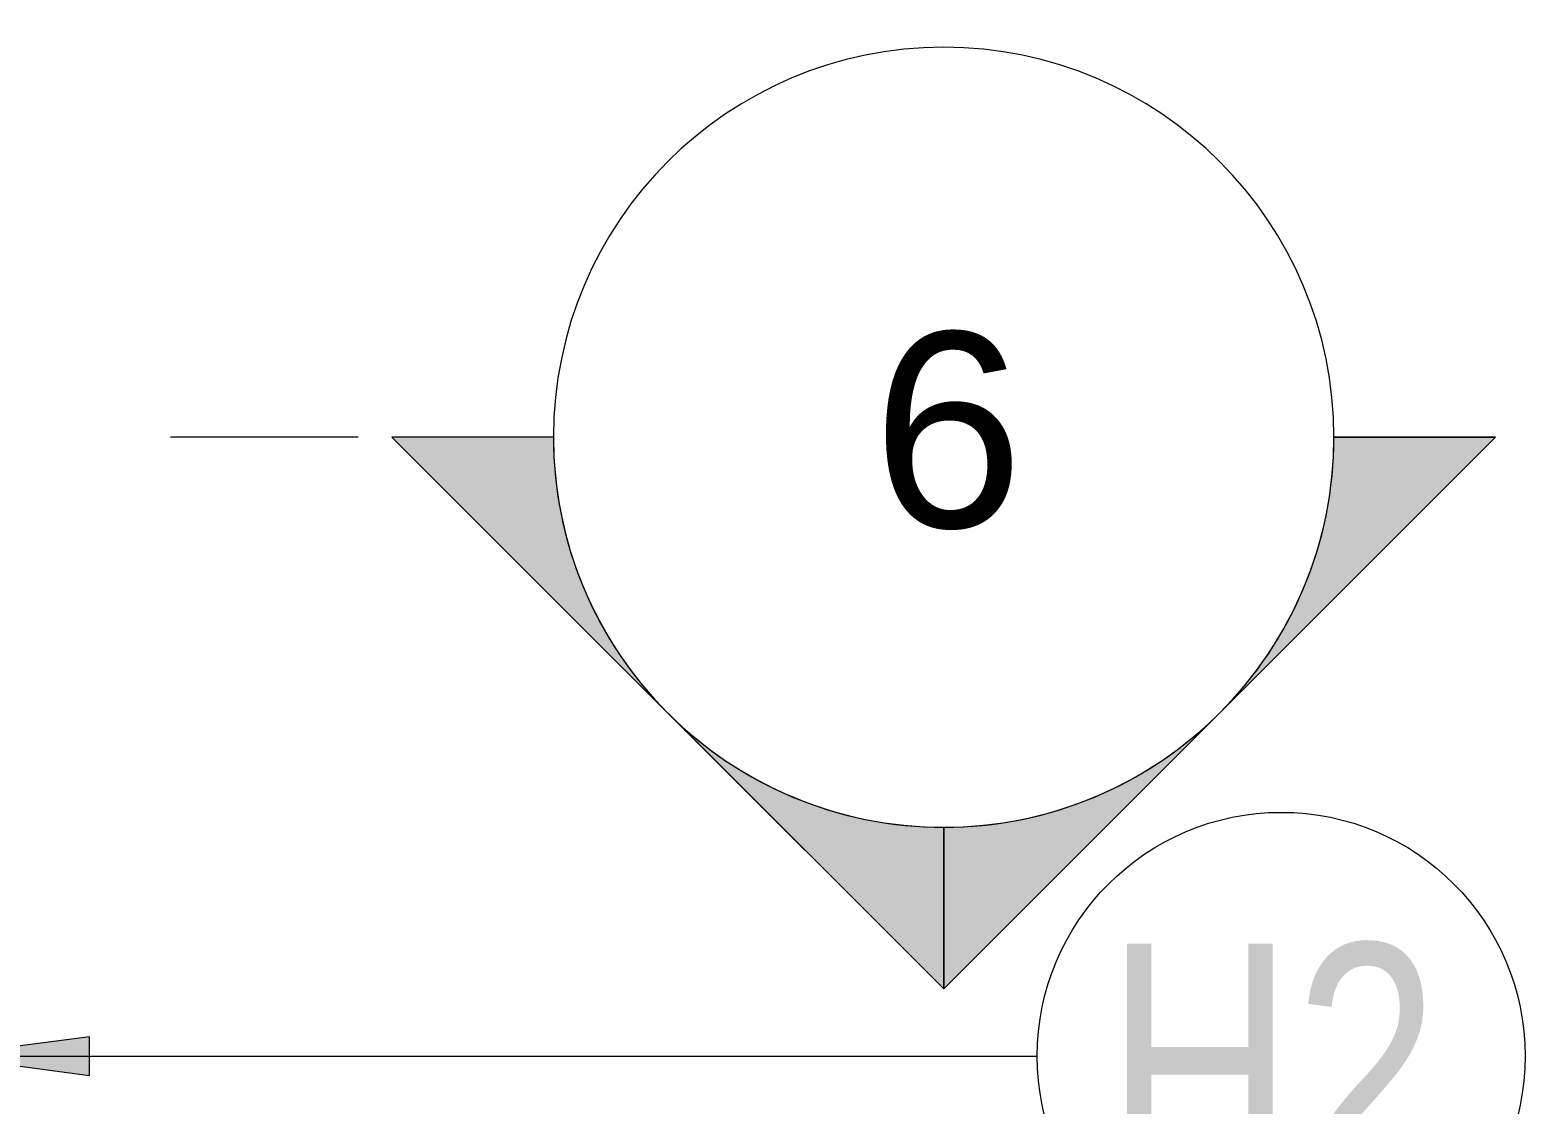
# Model space of a CAD drawing. Header units: millimetres. Extents: x -8986 to 3673, y -4076 to 6190.
# Drawn here: x -4983 to -4217, y -910 to -359 of the extents above; entities that cross this region are included whole.
import ezdxf

# ---------------------------------------------------------------- set-up
doc = ezdxf.new("R2010")
doc.units = ezdxf.units.MM
doc.layers.add('G-ANNO-SYMB', color=111, linetype='Continuous', lineweight=9)
doc.layers.add('S-RBAR-IDEN', color=171, linetype='Continuous', lineweight=9)
doc.styles.add('Arial', font='arial.ttf', dxfattribs={"height": 100})
doc.styles.add('Nirmala UI Semilight', font='NirmalaS.ttf', dxfattribs={"width": 0.8, "height": 125})

# ---------------------------------------------------------------- blocks, each defined once
blk = doc.blocks.new('Detail View - M_Section Head - Filled SHOP DWG-1002450-Elevation Front 1')
at = {"layer": 'G-ANNO-SYMB'}
h = blk.add_hatch(color=256, dxfattribs=at)
edge = h.paths.add_edge_path()
edge.add_line((-4956.33, 3722.1), (-4873.49, 3722.1))
edge.add_arc((-4673.49, 3722.1), 200, 180, 225)
edge.add_line((-4814.91, 3580.67), (-4956.33, 3722.1))
h = blk.add_hatch(color=256, dxfattribs=at)
edge = h.paths.add_edge_path()
edge.add_line((-4390.65, 3722.1), (-4532.07, 3580.67))
edge.add_arc((-4673.49, 3722.1), 200, 315, 360)
edge.add_line((-4473.49, 3722.1), (-4390.65, 3722.1))
h = blk.add_hatch(color=256, dxfattribs=at)
edge = h.paths.add_edge_path()
edge.add_line((-4673.49, 3439.25), (-4814.91, 3580.67))
edge.add_arc((-4673.49, 3722.1), 200, 225, 270)
edge.add_line((-4673.49, 3522.1), (-4673.49, 3439.25))
h = blk.add_hatch(color=256, dxfattribs=at)
edge = h.paths.add_edge_path()
edge.add_line((-4673.49, 3439.25), (-4673.49, 3522.1))
edge.add_arc((-4673.49, 3722.1), 200, 270, 315)
edge.add_line((-4532.07, 3580.67), (-4673.49, 3439.25))
for p, q in [((-4673.49, 3439.25), (-4956.33, 3722.1)), ((-4873.49, 3722.1), (-4956.33, 3722.1)), ((-4956.33, 3722.1), (-4814.91, 3580.67)), ((-4873.49, 3722.1), (-4956.33, 3722.1)), ((-4673.49, 3439.25), (-4390.65, 3722.1)), ((-4532.07, 3580.67), (-4390.65, 3722.1)), ((-4473.49, 3722.1), (-4390.65, 3722.1)), ((-4390.65, 3722.1), (-4473.49, 3722.1)), ((-4814.91, 3580.67), (-4673.49, 3439.25)), ((-4673.49, 3439.25), (-4532.07, 3580.67)), ((-4673.49, 3522.1), (-4673.49, 3439.25)), ((-4673.49, 3439.25), (-4673.49, 3522.1))]:
    blk.add_line(p, q, dxfattribs=at)
for start, end in [(360, 180), (180, 360), (180, 225), (315, 0), (225, 270), (270, 315)]:
    blk.add_arc((-4673.49, 3722.1), 200, start, end, dxfattribs=at)
blk = doc.blocks.new('M_Rebar Tag_rfa MARK - ARROW-794226-Elevation Front 1')
at = {"layer": 'S-RBAR-IDEN'}
blk.add_circle((-4341.91, 4689.78), 125, dxfattribs=at)

msp = doc.modelspace()

# ---------------------------------------------------------------- hatches: boundary and pattern name
at = {"layer": 'S-RBAR-IDEN'}
msp.add_hatch(color=256, dxfattribs=at).paths.add_polyline_path([(-5027.64, -885.22), (-4952.64, -895.09), (-4952.64, -875.34)])

# ---------------------------------------------------------------- linework, layer by layer
at = {"layer": 'G-ANNO-SYMB'}
msp.add_line((-4814.87, -567.9), (-4911.12, -567.9), dxfattribs=at)
at = {"layer": 'S-RBAR-IDEN'}
for p, q in [((-4952.64, -875.34), (-5027.64, -885.22)), ((-4952.64, -895.09), (-4952.64, -875.34)), ((-5027.64, -885.22), (-4952.64, -895.09)), ((-5027.64, -885.22), (-4466.91, -885.22))]:
    msp.add_line(p, q, dxfattribs=at)

# ---------------------------------------------------------------- block references
at = {"layer": 'G-ANNO-SYMB'}
msp.add_blockref('Detail View - M_Section Head - Filled SHOP DWG-1002450-Elevation Front 1', (158.62, -4290), dxfattribs=at)
at = {"layer": 'S-RBAR-IDEN'}
msp.add_blockref('M_Rebar Tag_rfa MARK - ARROW-794226-Elevation Front 1', (0, -5575), dxfattribs=at)

# ---------------------------------------------------------------- texts
at = {"layer": 'G-ANNO-SYMB', "insert": (-4551.56, -514.07), "char_height": 100, "width": 96.2025, "attachment_point": 1, "style": 'Arial'}
msp.add_mtext('6', dxfattribs=at)
at = {"layer": 'S-RBAR-IDEN', "insert": (-4431.87, -827.61), "char_height": 125, "width": 208.4387, "attachment_point": 1, "style": 'Nirmala UI Semilight'}
msp.add_mtext('H2', dxfattribs=at)

doc.saveas('drawing.dxf')
